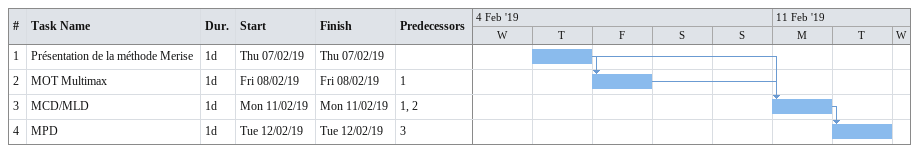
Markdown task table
| ID | Task | Duration | Start | Finish | Predecessors |
|---|---|---|---|---|---|
| 1 | Présentation de la méthode Merise | 1d | 2019-02-07 | 2019-02-07 |  |
| 2 | MOT Multimax | 1d | 2019-02-08 | 2019-02-08 | 1 |
| 3 | MCD/MLD | 1d | 2019-02-11 | 2019-02-11 | 1, 2 |
| 4 | MPD | 1d | 2019-02-12 | 2019-02-12 | 3 |
